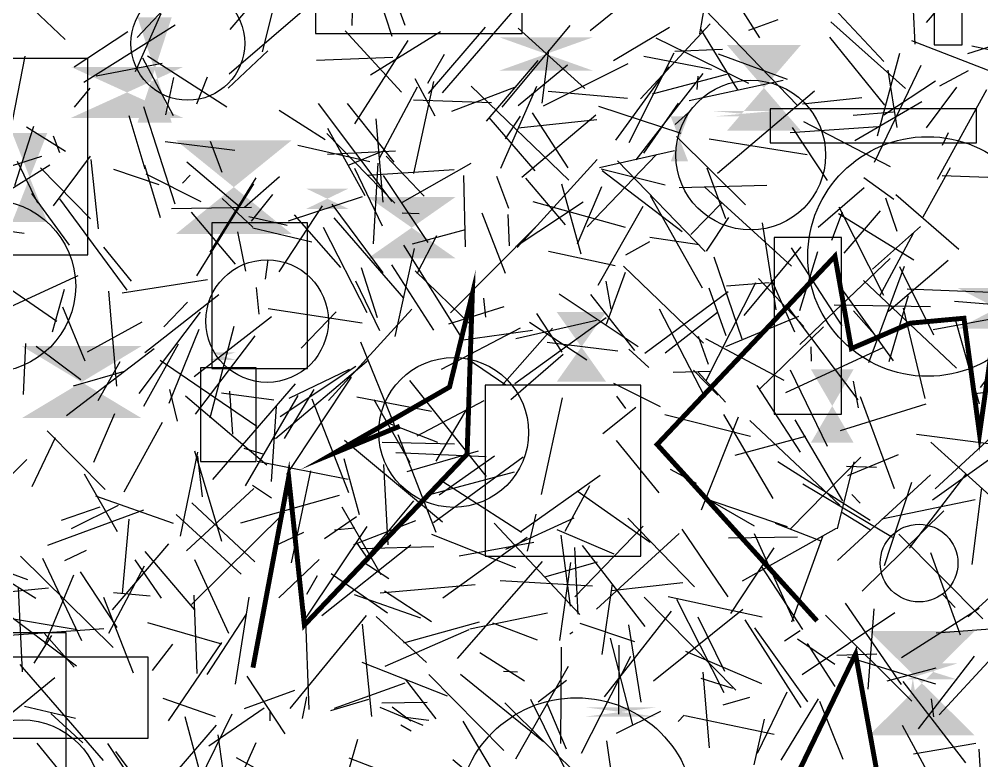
# Model space of a CAD drawing. Extents: x 39652501 to 39653363, y 39457785 to 39458687.
# Drawn here: x 39652664.4 to 39652762, y 39458407.3 to 39458482.6 of the extents above; entities that cross this region are included whole.
import ezdxf

# ---------------------------------------------------------------- set-up
doc = ezdxf.new("R2010")
doc.units = 0
doc.layers.get('0').update_dxf_attribs({"linetype": 'CONTINUOUS'})

msp = doc.modelspace()

# ---------------------------------------------------------------- linework, layer by layer
for p, q in [((39652685.5608, 39458490.5605), (39652676.324, 39458480.7141)), ((39652698.1385, 39458481.9293), (39652698.334, 39458490.1762)), ((39652698.9695, 39458490.6463), (39652702.16, 39458480.8509)), ((39652685.7573, 39458481.5421), (39652691.957, 39458488.8216)), ((39652691.3186, 39458488.4599), (39652689.0117, 39458479.2549)), ((39652700.9391, 39458489.0199), (39652703.4619, 39458481.9788)), ((39652722.2843, 39458481.4148), (39652730.6422, 39458488.2246)), ((39652734.9063, 39458487.902), (39652739.4802, 39458480.6721)), ((39652752.0931, 39458478.2798), (39652744.7854, 39458486.114)), ((39652756.41, 39458482.2504), (39652759.1962, 39458485.526)), ((39652685.6381, 39458477.0224), (39652694.2571, 39458484.3959)), ((39652733.9883, 39458484.6376), (39652733.3754, 39458481.0796)), ((39652669.0222, 39458480.5316), (39652665.1634, 39458484.1649)), ((39652707.3106, 39458475.1172), (39652714.8877, 39458483.8647)), ((39652743.3113, 39458473.8066), (39652733.8907, 39458483.5944)), ((39652755.2527, 39458480.0515), (39652755.1126, 39458483.5066)), ((39652676.1498, 39458477.2635), (39652678.7491, 39458483.1676)), ((39652738.3816, 39458481.4545), (39652741.3714, 39458482.5475)), ((39652670.8957, 39458476.1804), (39652680.1556, 39458481.9943)), ((39652703.148, 39458475.1664), (39652697.4359, 39458481.3822)), ((39652705.876, 39458475.0345), (39652711.6774, 39458481.7844)), ((39652713.3443, 39458473.6561), (39652720.2704, 39458481.935)), ((39652721.7306, 39458475.5422), (39652714.9681, 39458481.6781)), ((39652724.6638, 39458478.3815), (39652730.3277, 39458481.7641)), ((39652727.3985, 39458474.4842), (39652734.4633, 39458482.1035)), ((39652737.2574, 39458475.4024), (39652733.519, 39458481.561)), ((39652754.2698, 39458475.5369), (39652746.6955, 39458482.2956)), ((39652760.602, 39458479.0824), (39652770.3611, 39458482.201)), ((39652675.3755, 39458481.2784), (39652669.9349, 39458477.7099)), ((39652698.4115, 39458471.9581), (39652703.8337, 39458480.4238)), ((39652707.09, 39458481.2841), (39652699.9787, 39458476.9031)), ((39652728.9375, 39458480.6919), (39652738.3594, 39458476.0858)), ((39652752.1878, 39458473.8389), (39652746.613, 39458480.7464)), ((39652717.4267, 39458474.0539), (39652718.0811, 39458479.4202)), ((39652730.8926, 39458479.3389), (39652735.7058, 39458479.5282)), ((39652764.2571, 39458476.7504), (39652754.919, 39458480.3913)), ((39652761.0134, 39458479.8805), (39652764.2015, 39458479.2114)), ((39652663.4672, 39458471.1803), (39652664.9443, 39458478.8307)), ((39652676.8568, 39458478.6583), (39652679.9587, 39458472.8155)), ((39652677.3557, 39458478.8728), (39652685.4179, 39458473.6661)), ((39652685.5612, 39458475.5867), (39652689.5631, 39458479.3672)), ((39652694.5075, 39458478.4316), (39652702.258, 39458478.7221)), ((39652705.825, 39458476.0831), (39652707.5184, 39458479.03)), ((39652730.7638, 39458479.1354), (39652726.2233, 39458470.0349)), ((39652734.5842, 39458477.4719), (39652727.7235, 39458478.8043)), ((39652735.2643, 39458479.0462), (39652742.2811, 39458476.5014)), ((39652751.4573, 39458470.7411), (39652753.6985, 39458479.1163)), ((39652678.8403, 39458478.0904), (39652672.1576, 39458476.7907)), ((39652711.7674, 39458472.2195), (39652716.9953, 39458478.3691)), ((39652714.9798, 39458473.8156), (39652719.9969, 39458477.9531)), ((39652717.5449, 39458473.7965), (39652726.1262, 39458478.0684)), ((39652730.2712, 39458477.7276), (39652724.856, 39458470.3001)), ((39652751.1401, 39458468.0742), (39652755.8836, 39458477.9169)), ((39652679.2118, 39458472.8654), (39652680.0534, 39458476.6459)), ((39652683.4321, 39458476.6833), (39652682.3524, 39458473.9378)), ((39652704.4913, 39458476.5671), (39652706.5093, 39458472.7819)), ((39652733.7162, 39458477.0629), (39652726.9171, 39458468.3065)), ((39652736.1323, 39458476.9749), (39652728.5749, 39458474.9654)), ((39652733.2241, 39458476.8035), (39652733.1209, 39458475.4437)), ((39652753.4398, 39458471.597), (39652752.5243, 39458477.3982)), ((39652757.775, 39458475.8001), (39652760.665, 39458477.353)), ((39652669.9738, 39458473.6502), (39652671.5327, 39458475.5613)), ((39652704.7167, 39458475.6831), (39652700.8474, 39458468.3784)), ((39652704.399, 39458466.9072), (39652706.4361, 39458476.2397)), ((39652714.7751, 39458475.7133), (39652708.2188, 39458473.1917)), ((39652710.2227, 39458475.7945), (39652720.1162, 39458466.2438)), ((39652713.2275, 39458467.4373), (39652716.888, 39458475.7678)), ((39652732.3345, 39458474.3242), (39652741.8686, 39458476.384)), ((39652752.0955, 39458472.8602), (39652757.334, 39458476.322)), ((39652759.4769, 39458475.6942), (39652756.3918, 39458471.5381)), ((39652726.0802, 39458474.5113), (39652718.0391, 39458475.2511)), ((39652735.2042, 39458466.9569), (39652745.066, 39458475.2988)), ((39652749.8592, 39458474.5834), (39652743.8303, 39458473.9445)), ((39652762.4913, 39458475.4226), (39652757.5094, 39458466.2979)), ((39652680.1879, 39458463.783), (39652676.9882, 39458473.6841)), ((39652694.68, 39458474.0027), (39652702.1528, 39458464.0765)), ((39652702.3929, 39458468.0687), (39652697.6744, 39458474.0261)), ((39652704.3664, 39458474.3891), (39652712.2885, 39458474.1123)), ((39652731.5337, 39458470.9859), (39652723.1794, 39458473.7296)), ((39652727.7196, 39458468.9758), (39652731.2585, 39458474.0424)), ((39652755.9458, 39458474.1869), (39652749.1436, 39458470.2231)), ((39652677.1173, 39458467.3531), (39652675.5056, 39458472.781)), ((39652690.7288, 39458473.3494), (39652695.3985, 39458470.36)), ((39652716.6899, 39458467.1886), (39652712.0495, 39458472.6069)), ((39652713.6793, 39458470.4464), (39652715.219, 39458472.7381)), ((39652722.8682, 39458472.8233), (39652715.3523, 39458466.5221)), ((39652716.3929, 39458473.0682), (39652720.0176, 39458467.4884)), ((39652732.2758, 39458473.121), (39652730.9045, 39458471.8981)), ((39652748.9787, 39458472.8404), (39652753.0711, 39458473.1647)), ((39652663.8921, 39458465.6878), (39652665.8292, 39458471.7324)), ((39652665.0816, 39458471.6581), (39652669.0523, 39458469.1756)), ((39652701.2909, 39458463.995), (39652700.5827, 39458472.4567)), ((39652722.9485, 39458472.3764), (39652714.9934, 39458471.5195)), ((39652751.5044, 39458471.6669), (39652742.5957, 39458471.0471)), ((39652743.9366, 39458472.2033), (39652752.746, 39458467.6293)), ((39652667.7813, 39458470.741), (39652668.4413, 39458469.0449)), ((39652702.4732, 39458463.9012), (39652695.5466, 39458470.973)), ((39652695.6345, 39458471.5312), (39652699.4359, 39458464.6706)), ((39652731.0353, 39458470.6797), (39652738.035, 39458463.7341)), ((39652742.784, 39458471.5668), (39652746.3226, 39458466.1942)), ((39652758.0533, 39458469.7798), (39652758.6522, 39458471.0737)), ((39652686.2307, 39458469.2591), (39652679.1455, 39458470.1183)), ((39652683.7258, 39458470.2061), (39652684.9246, 39458467.0541)), ((39652699.9187, 39458468.1018), (39652692.6235, 39458469.7532)), ((39652744.2985, 39458468.814), (39652734.3465, 39458470.3832)), ((39652695.6225, 39458468.8653), (39652702.5416, 39458469.2267)), ((39652701.0693, 39458469.1054), (39652697.7879, 39458467.768)), ((39652701.5716, 39458468.6773), (39652705.4504, 39458464.604)), ((39652729.0124, 39458468.853), (39652721.975, 39458461.5092)), ((39652730.8287, 39458469.224), (39652723.2289, 39458467.502)), ((39652666.5975, 39458468.6299), (39652658.0205, 39458465.9298)), ((39652667.4593, 39458467.7519), (39652660.2224, 39458463.278)), ((39652664.1324, 39458468.1592), (39652666.2065, 39458463.9199)), ((39652671.5455, 39458468.6555), (39652667.8075, 39458463.6205)), ((39652672.3957, 39458461.2993), (39652671.661, 39458468.3295)), ((39652678.6692, 39458462.4013), (39652677.1062, 39458467.7322)), ((39652686.7022, 39458463.5441), (39652681.3566, 39458468.0789)), ((39652700.7247, 39458467.95), (39652700.2625, 39458459.7796)), ((39652703.2258, 39458464.0169), (39652710.1964, 39458467.9528)), ((39652722.9956, 39458468.3416), (39652714.8653, 39458459.3829)), ((39652733.9666, 39458459.0041), (39652725.0599, 39458468.1979)), ((39652671.5656, 39458462.32), (39652666.515, 39458467.4995)), ((39652673.9029, 39458467.3643), (39652678.5013, 39458465.7935)), ((39652682.8164, 39458464.0492), (39652677.2293, 39458466.8359)), ((39652680.917, 39458465.9161), (39652681.7021, 39458466.7322)), ((39652698.3572, 39458467.4484), (39652701.1898, 39458461.5998)), ((39652699.6726, 39458466.7319), (39652708.4691, 39458467.3049)), ((39652729.8924, 39458465.727), (39652723.3942, 39458467.3666)), ((39652731.6121, 39458460.9848), (39652723.511, 39458467.1721)), ((39652736.0597, 39458462.3114), (39652734.1508, 39458467.4639)), ((39652756.0914, 39458462.4966), (39652758.8487, 39458467.5257)), ((39652688.1056, 39458465.8727), (39652682.3383, 39458456.5297)), ((39652688.3752, 39458466.4653), (39652683.685, 39458458.9265)), ((39652687.2155, 39458463.4852), (39652690.7713, 39458466.6149)), ((39652701.2962, 39458466.7058), (39652705.814, 39458459.9128)), ((39652709.4455, 39458466.7182), (39652709.5941, 39458459.4707)), ((39652712.7772, 39458466.6332), (39652714.014, 39458463.3963)), ((39652715.7262, 39458466.4434), (39652719.7607, 39458461.6993)), ((39652719.3852, 39458465.8575), (39652721.3493, 39458458.7638)), ((39652753.1015, 39458464.2877), (39652750.0656, 39458466.4583)), ((39652757.998, 39458466.6938), (39652762.6352, 39458466.5564)), ((39652665.5781, 39458464.8905), (39652669.3999, 39458459.6499)), ((39652687.9307, 39458462.0794), (39652690.0755, 39458464.7821)), ((39652723.4257, 39458465.5599), (39652720.9815, 39458459.7408)), ((39652740.2108, 39458465.7054), (39652731.3045, 39458465.4418)), ((39652733.9325, 39458465.5212), (39652742.7117, 39458457.4885)), ((39652745.4149, 39458461.4527), (39652750.0871, 39458465.4866)), ((39652753.3197, 39458464.7805), (39652759.6823, 39458459.2288)), ((39652675.2919, 39458455.0842), (39652668.4519, 39458464.3569)), ((39652684.9316, 39458464.3743), (39652688.0556, 39458461.4516)), ((39652691.6708, 39458462.103), (39652699.191, 39458464.5709)), ((39652721.5768, 39458463.9896), (39652714.786, 39458459.5028)), ((39652725.8629, 39458461.4331), (39652716.489, 39458464.0224)), ((39652733.6874, 39458455.2866), (39652728.3927, 39458464.6325)), ((39652735.681, 39458463.9527), (39652732.5083, 39458460.7155)), ((39652752.2565, 39458464.4334), (39652753.393, 39458461.0708)), ((39652679.8005, 39458463.356), (39652687.9111, 39458463.4941)), ((39652686.3043, 39458457.6955), (39652681.8169, 39458462.9765)), ((39652695.0914, 39458463.6393), (39652690.6866, 39458456.9355)), ((39652701.2894, 39458456.8294), (39652696.1006, 39458463.7905)), ((39652703.1927, 39458462.9094), (39652704.94, 39458462.8525)), ((39652711.2772, 39458462.9118), (39652713.664, 39458456.8087)), ((39652723.1013, 39458455.5887), (39652727.651, 39458463.5976)), ((39652747.868, 39458462.978), (39652746.7758, 39458460.1032)), ((39652755.1402, 39458458.1246), (39652747.4875, 39458462.833)), ((39652752.0941, 39458454.533), (39652747.5452, 39458463.5044)), ((39652748.0651, 39458458.8285), (39652751.7488, 39458463.1331)), ((39652691.5305, 39458461.6222), (39652687.6415, 39458462.5225)), ((39652696.9749, 39458457.3605), (39652692.2888, 39458462.7212)), ((39652703.3744, 39458454.2561), (39652696.3027, 39458462.4195)), ((39652714.0868, 39458459.5772), (39652713.9783, 39458462.7397)), ((39652736.3188, 39458462.4431), (39652734.0601, 39458459.0157)), ((39652739.7437, 39458461.9131), (39652741.1323, 39458453.059)), ((39652660.5768, 39458461.4118), (39652664.8549, 39458460.8621)), ((39652686.4883, 39458460.985), (39652687.3165, 39458456.9871)), ((39652688.0705, 39458461.4119), (39652694.0539, 39458459.9587)), ((39652699.6549, 39458452.7658), (39652695.2347, 39458461.432)), ((39652709.5849, 39458461.1819), (39652704.2325, 39458459.7249)), ((39652708.0964, 39458452.7772), (39652716.9242, 39458461.6251)), ((39652750.9502, 39458457.205), (39652755.8127, 39458461.5277)), ((39652706.6983, 39458460.6004), (39652704.7116, 39458456.7314)), ((39652728.2992, 39458459.9703), (39652725.8795, 39458458.6276)), ((39652728.3357, 39458460.4352), (39652733.3393, 39458459.7133)), ((39652755.0547, 39458460.8215), (39652751.6403, 39458454.4467)), ((39652672.9119, 39458459.4494), (39652675.708, 39458455.9791)), ((39652702.5116, 39458450.3571), (39652704.4461, 39458459.2938)), ((39652703.3527, 39458459.6269), (39652709.3947, 39458449.9585)), ((39652718.0442, 39458459.0372), (39652724.8246, 39458457.5721)), ((39652743.6655, 39458459.4843), (39652737.892, 39458452.499)), ((39652747.8699, 39458451.4494), (39652742.7281, 39458459.3719)), ((39652745.363, 39458458.9644), (39652743.5297, 39458452.9716)), ((39652689.5681, 39458458.1512), (39652689.2922, 39458456.17)), ((39652734.8332, 39458458.4483), (39652737.6657, 39458450.1136)), ((39652743.5487, 39458449.545), (39652752.7407, 39458458.2813)), ((39652752.5569, 39458452.9506), (39652758.6031, 39458458.1075)), ((39652668.1657, 39458451.8761), (39652659.529, 39458457.8353)), ((39652699.0334, 39458457.3554), (39652700.6663, 39458452.2881)), ((39652706.4239, 39458451.0043), (39652702.1668, 39458457.6493)), ((39652710.3962, 39458451.3393), (39652704.5397, 39458457.0391)), ((39652733.7946, 39458449.6994), (39652725.6604, 39458457.5134)), ((39652750.5518, 39458447.7277), (39652754.1894, 39458457.5198)), ((39652753.6695, 39458457.4852), (39652757.1322, 39458450.5219)), ((39652670.2843, 39458456.5193), (39652661.5839, 39458452.5038)), ((39652683.4619, 39458456.1103), (39652674.792, 39458454.7497)), ((39652698.4624, 39458456.0274), (39652700.917, 39458450.9762)), ((39652723.8655, 39458455.9817), (39652724.3678, 39458453.1326)), ((39652723.9597, 39458451.6327), (39652725.8807, 39458456.9099)), ((39652739.3577, 39458456.25), (39652743.9743, 39458451.3669)), ((39652740.6438, 39458456.1721), (39652743.0278, 39458450.8459)), ((39652750.0082, 39458456.0497), (39652759.4572, 39458447.1485)), ((39652667.7231, 39458450.8435), (39652668.9475, 39458455.1616)), ((39652688.6944, 39458452.6429), (39652688.4271, 39458455.3274)), ((39652734.0743, 39458445.8841), (39652739.1046, 39458455.8329)), ((39652736.0765, 39458450.4176), (39652734.3734, 39458455.2733)), ((39652736.1083, 39458455.5209), (39652740.4545, 39458455.8589)), ((39652753.064, 39458447.8841), (39652747.6444, 39458455.4436)), ((39652754.4477, 39458455.2163), (39652762.9771, 39458454.8537)), ((39652673.4223, 39458454.9806), (39652674.2089, 39458445.3175)), ((39652684.6192, 39458454.5887), (39652677.1067, 39458448.7186)), ((39652711.6833, 39458452.318), (39652711.4791, 39458454.2451)), ((39652719.1319, 39458454.703), (39652727.1667, 39458449.3382)), ((39652722.3141, 39458454.6409), (39652726.8004, 39458448.9523)), ((39652736.3063, 39458454.9083), (39652727.8259, 39458448.6495)), ((39652754.5683, 39458454.4999), (39652752.5961, 39458447.7773)), ((39652761.9092, 39458445.2016), (39652769.113, 39458454.8988)), ((39652671.0504, 39458447.864), (39652668.7656, 39458453.3412)), ((39652679.0128, 39458451.3385), (39652681.439, 39458453.8422)), ((39652699.1473, 39458451.7232), (39652689.5971, 39458453.1566)), ((39652704.1789, 39458453.1396), (39652695.7411, 39458443.8639)), ((39652713.5284, 39458453.3824), (39652707.9002, 39458451.6258)), ((39652733.9729, 39458444.169), (39652729.3325, 39458453.1286)), ((39652749.4742, 39458443.9334), (39652742.1757, 39458453.6259)), ((39652747.0471, 39458453.5736), (39652756.8162, 39458453.4015)), ((39652754.0555, 39458453.2269), (39652756.2398, 39458444.0794)), ((39652759.2726, 39458453.9369), (39652767.0588, 39458453.3119)), ((39652682.7064, 39458452.8249), (39652676.4847, 39458444.589)), ((39652689.9555, 39458452.3774), (39652682.0878, 39458446.2759)), ((39652696.5049, 39458452.8788), (39652692.9716, 39458449.1912)), ((39652723.9174, 39458452.2692), (39652714.6437, 39458445.5635)), ((39652719.4616, 39458448.7825), (39652716.884, 39458452.6851)), ((39652729.9102, 39458448.689), (39652735.2211, 39458452.8188)), ((39652736.0626, 39458449.359), (39652743.4763, 39458452.426)), ((39652748.9984, 39458452.9549), (39652751.6445, 39458450.0034)), ((39652764.5079, 39458452.399), (39652757.095, 39458451.0536)), ((39652761.8078, 39458443.4866), (39652759.3408, 39458452.1946)), ((39652671.2662, 39458448.8158), (39652676.8084, 39458451.8364)), ((39652679.5468, 39458443.6121), (39652682.6197, 39458451.0955)), ((39652686.1231, 39458451.3749), (39652683.6933, 39458442.0626)), ((39652715.1826, 39458451.2023), (39652707.1588, 39458447.0082)), ((39652713.3688, 39458445.4116), (39652718.4535, 39458451.2234)), ((39652722.9254, 39458451.9789), (39652714.7587, 39458450.1399)), ((39652721.9464, 39458447.9702), (39652716.116, 39458451.7862)), ((39652745.9614, 39458451.3398), (39652739.4515, 39458444.9716)), ((39652682.2281, 39458442.4626), (39652688.2788, 39458450.422)), ((39652716.4371, 39458450.9817), (39652709.1565, 39458449.969)), ((39652734.28, 39458447.5233), (39652733.2811, 39458450.3549)), ((39652664.9826, 39458449.6414), (39652664.7532, 39458444.4774)), ((39652666.0813, 39458449.3969), (39652670.6164, 39458445.994)), ((39652669.1443, 39458442.3348), (39652678.0376, 39458449.1488)), ((39652680.483, 39458449.5894), (39652676.967, 39458443.2645)), ((39652698.969, 39458449.8126), (39652702.3873, 39458441.4405)), ((39652725.104, 39458448.8689), (39652717.9279, 39458449.7417)), ((39652741.9703, 39458445.9035), (39652734.0088, 39458450.1165)), ((39652752.0633, 39458449.2461), (39652742.0936, 39458444.629)), ((39652744.7459, 39458447.8458), (39652744.7186, 39458449.3213)), ((39652714.2204, 39458443.9808), (39652719.5328, 39458448.5817)), ((39652726.2263, 39458449.0873), (39652728.2397, 39458447.2237)), ((39652674.5508, 39458447.8049), (39652672.3312, 39458443.8312)), ((39652678.6668, 39458447.9782), (39652688.4568, 39458441.2549)), ((39652699.8034, 39458447.9658), (39652690.3662, 39458439.966)), ((39652698.5081, 39458447.3073), (39652690.8195, 39458442.2071)), ((39652709.8026, 39458448.1247), (39652713.715, 39458445.4552)), ((39652675.004, 39458446.8181), (39652669.8375, 39458445.3162)), ((39652691.5069, 39458436.3559), (39652698.0669, 39458446.2205)), ((39652691.7521, 39458444.1101), (39652697.8733, 39458447.0428)), ((39652730.7061, 39458446.7443), (39652734.4812, 39458446.8384)), ((39652735.2379, 39458444.4093), (39652732.7675, 39458446.9344)), ((39652736.0078, 39458443.7009), (39652733.2614, 39458446.7301)), ((39652746.3757, 39458439.1855), (39652742.6175, 39458446.9441)), ((39652683.9901, 39458435.8436), (39652692.3762, 39458445.5571)), ((39652703.9636, 39458445.8952), (39652711.7315, 39458436.1396)), ((39652729.4257, 39458443.2404), (39652724.6922, 39458445.5864)), ((39652743.6448, 39458438.628), (39652739.2311, 39458445.3947)), ((39652748.9643, 39458445.8301), (39652749.477, 39458443.1089)), ((39652680.4201, 39458441.7713), (39652679.6322, 39458444.9821)), ((39652681.2184, 39458444.3284), (39652689.4912, 39458437.3443)), ((39652690.1881, 39458443.9157), (39652684.8658, 39458444.6141)), ((39652685.6833, 39458444.8309), (39652685.9751, 39458440.452)), ((39652687.2986, 39458435.2038), (39652692.6623, 39458444.3724)), ((39652691.2671, 39458439.9936), (39652694.2859, 39458444.9722)), ((39652724.9656, 39458444.3003), (39652725.8686, 39458443.063)), ((39652761.3671, 39458444.5671), (39652764.531, 39458444.9749)), ((39652694.0316, 39458444.0471), (39652697.7561, 39458434.5106)), ((39652706.2009, 39458442.7482), (39652698.6084, 39458444.2104)), ((39652704.0073, 39458437.5423), (39652700.3749, 39458443.9502)), ((39652704.7268, 39458440.271), (39652711.5372, 39458443.8803)), ((39652706.6752, 39458437.7227), (39652709.9643, 39458443.3182)), ((39652717.3555, 39458434.3117), (39652719.4752, 39458444.1473)), ((39652747.6983, 39458440.8127), (39652756.3872, 39458443.5257)), ((39652753.1644, 39458434.9008), (39652749.7113, 39458444.2358)), ((39652757.2814, 39458434.8905), (39652766.4665, 39458443.3696)), ((39652671.9222, 39458437.6174), (39652674.0397, 39458442.5448)), ((39652690.4188, 39458443.2622), (39652689.9226, 39458435.633)), ((39652723.5569, 39458440.5011), (39652726.9118, 39458443.1728)), ((39652729.865, 39458442.4352), (39652738.5578, 39458440.241)), ((39652735.8132, 39458442.4308), (39652740.8371, 39458433.9082)), ((39652678.8494, 39458441.6217), (39652674.9617, 39458434.5657)), ((39652701.9214, 39458441.5393), (39652706.7995, 39458439.628)), ((39652733.5975, 39458432.7661), (39652737.3303, 39458442.1973)), ((39652738.5046, 39458441.834), (39652747.6188, 39458433.2246)), ((39652747.9175, 39458433.6809), (39652743.0955, 39458441.9053)), ((39652667.1718, 39458440.7915), (39652673.0782, 39458434.84)), ((39652706.6613, 39458430.4632), (39652702.7858, 39458440.3867)), ((39652764.9342, 39458439.1902), (39652755.3864, 39458440.4195)), ((39652667.9937, 39458440.091), (39652665.617, 39458435.1171)), ((39652697.346, 39458439.8255), (39652707.3068, 39458431.553)), ((39652708.504, 39458439.4276), (39652701.171, 39458439.5931)), ((39652724.9373, 39458439.7946), (39652729.2471, 39458434.4797)), ((39652744.1235, 39458440.2173), (39652736.9577, 39458438.299)), ((39652756.8474, 39458439.6467), (39652765.0885, 39458432.1881)), ((39652680.7084, 39458430.1029), (39652682.4605, 39458438.6085)), ((39652684.9191, 39458429.5559), (39652682.1827, 39458438.7151)), ((39652689.113, 39458438.4223), (39652687.1697, 39458438.9786)), ((39652711.7251, 39458438.1314), (39652702.5819, 39458438.5514)), ((39652703.7002, 39458436.6683), (39652710.9389, 39458438.7576)), ((39652656.789, 39458429.5499), (39652665.12, 39458437.8667)), ((39652682.9409, 39458434.0747), (39652682.4714, 39458438.2129)), ((39652697.7434, 39458435.8446), (39652688.4813, 39458437.6656)), ((39652698.8661, 39458432.2507), (39652697.3389, 39458437.9522)), ((39652715.4849, 39458438.1121), (39652706.3716, 39458431.4483)), ((39652712.5623, 39458438.2141), (39652706.962, 39458434.241)), ((39652750.6878, 39458431.6723), (39652741.3177, 39458437.6371)), ((39652749.7645, 39458438.0987), (39652742.5447, 39458430.7567)), ((39652747.3999, 39458430.8455), (39652749.0791, 39458437.6232)), ((39652753.5359, 39458438.3569), (39652748.4012, 39458436.2088)), ((39652763.167, 39458438.1377), (39652757.0325, 39458433.7609)), ((39652691.963, 39458427.3773), (39652693.924, 39458436.7349)), ((39652701.3005, 39458437.3559), (39652701.7519, 39458429.2213)), ((39652705.888, 39458434.2945), (39652714.6011, 39458436.6392)), ((39652733.077, 39458435.442), (39652730.4505, 39458436.8521)), ((39652751.3284, 39458437.053), (39652748.2959, 39458437.1686)), ((39652670.9221, 39458436.4072), (39652674.2911, 39458430.5515)), ((39652715.3302, 39458430.4636), (39652707.3288, 39458435.6133)), ((39652715.2711, 39458430.5923), (39652723.3063, 39458436.2892)), ((39652756.8257, 39458436.3362), (39652747.3863, 39458427.6093)), ((39652752.1662, 39458427.1226), (39652754.9403, 39458435.5786)), ((39652754.7024, 39458428.8904), (39652760.4149, 39458436.3397)), ((39652688.1508, 39458434.9214), (39652681.3126, 39458428.6026)), ((39652688.0191, 39458435.2686), (39652689.9415, 39458433.9789)), ((39652722.2275, 39458435.1983), (39652719.7103, 39458430.553)), ((39652728.3746, 39458429.437), (39652720.9653, 39458434.6536)), ((39652752.963, 39458429.9551), (39652743.8551, 39458435.3757)), ((39652761.0619, 39458427.2038), (39652762.022, 39458434.9837)), ((39652679.9875, 39458431.3701), (39652672.1228, 39458434.1638)), ((39652686.8507, 39458431.4604), (39652696.8494, 39458434.2426)), ((39652698.9772, 39458427.1693), (39652704.3811, 39458433.6904)), ((39652742.3015, 39458431.0264), (39652733.8763, 39458433.9108)), ((39652734.0459, 39458433.9373), (39652738.9453, 39458431.1486)), ((39652748.8557, 39458434.3304), (39652749.6767, 39458433.4272)), ((39652751.8946, 39458431.8578), (39652761.3597, 39458433.8289)), ((39652676.9673, 39458432.7431), (39652667.2281, 39458429.1432)), ((39652672.5437, 39458433.0278), (39652668.608, 39458431.6887)), ((39652669.6653, 39458430.8859), (39652674.4381, 39458433.2313)), ((39652681.8422, 39458423.1577), (39652691.3014, 39458432.5447)), ((39652688.2546, 39458427.4963), (39652681.8644, 39458433.4644)), ((39652697.0826, 39458433.0789), (39652701.0268, 39458426.2047)), ((39652747.7675, 39458432.5555), (39652750.7383, 39458430.7219)), ((39652749.8746, 39458424.5197), (39652758.1632, 39458432.667)), ((39652675.4851, 39458431.8263), (39652674.806, 39458424.277)), ((39652680.2749, 39458432.287), (39652686.8847, 39458426.2484)), ((39652695.3201, 39458429.8684), (39652698.5642, 39458432.0798)), ((39652704.5446, 39458431.6537), (39652698.2715, 39458429.2226)), ((39652720.6213, 39458431.9199), (39652713.6969, 39458428.7274)), ((39652716.7619, 39458432.3372), (39652715.9068, 39458428.5801)), ((39652732.8722, 39458424.938), (39652726.1094, 39458431.9224)), ((39652699.6125, 39458431.0793), (39652693.3843, 39458421.7826)), ((39652698.4187, 39458430.8958), (39652696.3535, 39458430.7111)), ((39652712.5589, 39458431.4156), (39652721.2209, 39458422.1546)), ((39652718.8935, 39458430.7816), (39652724.6914, 39458428.2848)), ((39652727.658, 39458431.1182), (39652720.7168, 39458423.9213)), ((39652731.5948, 39458430.8047), (39652736.2594, 39458423.9355)), ((39652737.7457, 39458425.5492), (39652747.2888, 39458430.8934)), ((39652745.7182, 39458429.5765), (39652741.0849, 39458431.3844)), ((39652690.2982, 39458429.0965), (39652693.228, 39458430.5075)), ((39652706.1946, 39458430.2996), (39652714.6972, 39458426.9095)), ((39652715.8848, 39458429.9517), (39652707.351, 39458423.7858)), ((39652719.2991, 39458430.2009), (39652720.2421, 39458423.0009)), ((39652731.3179, 39458430.3487), (39652722.9349, 39458422.6959)), ((39652736.3072, 39458429.9214), (39652743.3294, 39458430.023)), ((39652738.9348, 39458430.3711), (39652742.9409, 39458421.4647)), ((39652742.735, 39458421.4014), (39652745.9143, 39458430.17)), ((39652753.6042, 39458430.2833), (39652762.1228, 39458421.6949)), ((39652668.9746, 39458427.6104), (39652671.1868, 39458428.6723)), ((39652673.8255, 39458422.6145), (39652679.522, 39458429.3207)), ((39652704.077, 39458429.1933), (39652695.0408, 39458422.0016)), ((39652698.5494, 39458429.492), (39652699.8387, 39458427.6079)), ((39652706.4157, 39458429.0016), (39652698.9461, 39458428.7935)), ((39652708.9788, 39458428.1094), (39652716.5601, 39458429.4717)), ((39652721.075, 39458422.1602), (39652720.7239, 39458428.9496)), ((39652721.4734, 39458429.1572), (39652727.8347, 39458420.9239)), ((39652736.5682, 39458422.2449), (39652740.9599, 39458428.894)), ((39652666.0467, 39458423.7614), (39652659.2896, 39458427.992)), ((39652664.4722, 39458428.0667), (39652673.8699, 39458418.7855)), ((39652666.6941, 39458427.857), (39652670.6745, 39458419.4944)), ((39652676.0652, 39458427.6897), (39652678.7668, 39458423.7846)), ((39652682.1632, 39458422.6099), (39652677.1219, 39458428.551)), ((39652685.6045, 39458420.1992), (39652682.1523, 39458427.6833)), ((39652694.7924, 39458427.7203), (39652690.6813, 39458423.8245)), ((39652759.8527, 39458420.0363), (39652756.8684, 39458428.4156)), ((39652673.4482, 39458420.2599), (39652677.0549, 39458427.087)), ((39652701.8676, 39458425.7763), (39652699.1638, 39458427.5076)), ((39652717.417, 39458427.5232), (39652708.79, 39458417.6626)), ((39652717.6785, 39458425.9557), (39652723.0169, 39458427.4728)), ((39652720.3007, 39458427.4152), (39652719.166, 39458419.5088)), ((39652743.8625, 39458420.6101), (39652739.6885, 39458427.0577)), ((39652665.2186, 39458425.6552), (39652662.659, 39458426.5991)), ((39652669.846, 39458426.1367), (39652666.9403, 39458419.1386)), ((39652670.526, 39458426.4709), (39652674.2416, 39458420.8189)), ((39652694.5737, 39458426.0791), (39652693.4936, 39458424.1821)), ((39652695.9882, 39458426.2965), (39652701.7149, 39458422.2994)), ((39652764.9588, 39458425.8277), (39652760.6452, 39458421.9099)), ((39652667.3074, 39458424.8279), (39652659.8918, 39458424.1022)), ((39652664.2295, 39458424.8142), (39652664.6625, 39458416.3059)), ((39652710.6047, 39458425.1441), (39652700.9662, 39458424.3213)), ((39652713.1544, 39458425.5819), (39652722.5105, 39458425.041)), ((39652723.5055, 39458418.0783), (39652724.5683, 39458425.2436)), ((39652724.4585, 39458424.5634), (39652731.7012, 39458425.3903)), ((39652675.9306, 39458416.186), (39652672.9442, 39458423.8623)), ((39652673.9202, 39458424.3745), (39652677.6311, 39458424.0372)), ((39652682.071, 39458424.1115), (39652682.3555, 39458416.1603)), ((39652687.637, 39458423.9106), (39652686.2764, 39458415.06)), ((39652705.0964, 39458421.7712), (39652698.3546, 39458424.1301)), ((39652701.4129, 39458424.5581), (39652706.2005, 39458421.4237)), ((39652737.0829, 39458414.4696), (39652727.7811, 39458423.8943)), ((39652739.7456, 39458421.8605), (39652730.1897, 39458423.9407)), ((39652759.325, 39458422.8489), (39652758.0108, 39458424.2276)), ((39652670.167, 39458416.9078), (39652661.9666, 39458423.0271)), ((39652735.8896, 39458414.1943), (39652731.0651, 39458423.678)), ((39652753.8723, 39458415.0291), (39652748.1933, 39458423.3078)), ((39652753.8709, 39458417.7848), (39652761.7616, 39458422.7762)), ((39652660.7431, 39458422.2114), (39652670.2251, 39458420.6126)), ((39652687.3928, 39458422.1735), (39652683.381, 39458416.032)), ((39652699.5626, 39458422.023), (39652691.8044, 39458412.6037)), ((39652693.3785, 39458422.4505), (39652693.7496, 39458412.495)), ((39652705.6654, 39458417.2654), (39652700.5634, 39458421.9375)), ((39652710.0761, 39458420.6993), (39652717.9412, 39458422.3222)), ((39652723.7487, 39458413.7981), (39652730.5527, 39458422.4773)), ((39652737.7673, 39458422.6588), (39652728.7094, 39458415.388)), ((39652735.9626, 39458416.3643), (39652733.241, 39458421.8662)), ((39652753.1913, 39458422.3195), (39652743.8002, 39458416.0183)), ((39652746.1796, 39458422.0686), (39652754.917, 39458413.3381)), ((39652751.0723, 39458422.7287), (39652750.4558, 39458414.5621)), ((39652677.3648, 39458421.3212), (39652684.8648, 39458419.1549)), ((39652700.1422, 39458411.7774), (39652699.169, 39458421.172)), ((39652703.3628, 39458419.2541), (39652711.0593, 39458421.3931)), ((39652716.9263, 39458419.5474), (39652712.4003, 39458421.2639)), ((39652726.8169, 39458419.3681), (39652721.2556, 39458421.2229)), ((39652726.1715, 39458421.1062), (39652727.4113, 39458413.2249)), ((39652737.9937, 39458421.5913), (39652743.6771, 39458412.6946)), ((39652765.8873, 39458420.8719), (39652757.3932, 39458420.2296)), ((39652672.92, 39458420.684), (39652663.3699, 39458420.0103)), ((39652667.6313, 39458420.0089), (39652665.832, 39458417.1884)), ((39652666.8767, 39458420.2604), (39652669.923, 39458416.7883)), ((39652701.4855, 39458416.8986), (39652710.0113, 39458420.6223)), ((39652720.5391, 39458420.3324), (39652720.2338, 39458420.1415)), ((39652738.9785, 39458420.7781), (39652744.328, 39458413.2585)), ((39652742.0179, 39458419.4539), (39652743.5821, 39458420.5321)), ((39652679.8957, 39458419.138), (39652677.8519, 39458416.443)), ((39652679.5078, 39458411.3618), (39652684.9222, 39458419.2969)), ((39652726.6208, 39458410.9324), (39652724.3491, 39458419.7348)), ((39652725.1953, 39458419.027), (39652725.1698, 39458412.0352)), ((39652747.1149, 39458417.0679), (39652743.328, 39458419.6456)), ((39652744.3114, 39458419.2093), (39652747.1057, 39458414.8303)), ((39652711.0757, 39458418.2807), (39652715.6061, 39458415.41)), ((39652719.3587, 39458418.8189), (39652719.2727, 39458409.0286)), ((39652721.3956, 39458408.0623), (39652726.4103, 39458417.9157)), ((39652731.9648, 39458418.4139), (39652739.6731, 39458415.1245)), ((39652747.3307, 39458418.0198), (39652751.3708, 39458418.1408)), ((39652761.2469, 39458417.908), (39652755.5881, 39458410.5361)), ((39652664.4063, 39458417.0788), (39652672.8777, 39458407.3222)), ((39652699.1132, 39458417.3148), (39652707.791, 39458413.8918)), ((39652757.3592, 39458415.0598), (39652748.4329, 39458417.8224)), ((39652757.6937, 39458411.9419), (39652763.0667, 39458417.7704)), ((39652705.925, 39458416.0652), (39652713.5312, 39458408.3275)), ((39652717.5453, 39458409.216), (39652709.1133, 39458416.0483)), ((39652713.5077, 39458416.4039), (39652714.9074, 39458416.3028)), ((39652714.7361, 39458407.4981), (39652720.0886, 39458416.905)), ((39652733.7292, 39458416.2967), (39652734.3695, 39458408.6022)), ((39652752.4093, 39458415.4014), (39652757.3868, 39458416.7114)), ((39652667.9461, 39458415.6937), (39652658.5353, 39458408.0115)), ((39652691.3397, 39458410.011), (39652687.4832, 39458415.8679)), ((39652696.339, 39458412.6167), (39652703.5129, 39458415.2186)), ((39652706.6565, 39458411.5385), (39652703.5373, 39458415.5668)), ((39652719.8763, 39458415.4536), (39652717.0077, 39458413.2266)), ((39652733.5182, 39458415.6671), (39652736.7306, 39458414.6745)), ((39652754.0136, 39458415.3264), (39652760.3722, 39458407.0663)), ((39652692.2841, 39458414.4279), (39652687.1815, 39458412.5729)), ((39652739.2789, 39458408.0551), (39652742.2817, 39458414.2784)), ((39652678.9244, 39458413.6606), (39652684.2454, 39458411.7703)), ((39652693.5082, 39458413.7893), (39652693.0675, 39458411.5806)), ((39652695.9767, 39458412.3773), (39652699.8287, 39458413.5591)), ((39652705.7582, 39458413.1917), (39652701.132, 39458413.1497)), ((39652713.635, 39458413.1622), (39652721.6768, 39458405.1804)), ((39652716.2174, 39458413.5592), (39652720.9065, 39458404.1284)), ((39652719.8999, 39458408.4755), (39652717.9184, 39458413.091)), ((39652738.444, 39458413.7142), (39652735.757, 39458412.9482)), ((39652741.6526, 39458407.3635), (39652745.4463, 39458413.574)), ((39652745.55, 39458413.3366), (39652747.922, 39458407.4562)), ((39652757.1492, 39458411.7663), (39652756.9109, 39458413.5711)), ((39652664.8701, 39458412.8325), (39652670.0525, 39458411.6018)), ((39652670.8053, 39458409.1056), (39652667.5516, 39458412.0982)), ((39652689.1961, 39458412.6212), (39652683.5733, 39458408.7698)), ((39652689.8132, 39458411.3381), (39652689.8213, 39458412.2518)), ((39652705.3482, 39458410.8781), (39652700.9795, 39458412.6876)), ((39652702.1954, 39458412.7819), (39652704.0842, 39458411.3332)), ((39652724.9565, 39458410.0795), (39652729.4553, 39458412.3287)), ((39652683.4595, 39458403.2421), (39652681.1972, 39458411.7508)), ((39652685.9135, 39458412.0248), (39652682.0533, 39458404.1784)), ((39652705.9235, 39458411.3799), (39652703.5617, 39458411.695)), ((39652709.372, 39458411.3128), (39652715.0824, 39458401.7037)), ((39652731.8235, 39458411.9158), (39652731.2126, 39458411.2817)), ((39652731.9081, 39458411.8829), (39652740.9428, 39458409.9915)), ((39652739.9426, 39458411.5101), (39652738.8811, 39458406.8865)), ((39652677.358, 39458402.7636), (39652684.3573, 39458410.9148)), ((39652703.0816, 39458410.9431), (39652704.1079, 39458410.3402)), ((39652756.6931, 39458405.8629), (39652753.9782, 39458410.8548)), ((39652684.4894, 39458409.9227), (39652685.7678, 39458400.9094)), ((39652684.9364, 39458401.448), (39652688.3881, 39458409.1608)), ((39652696.2506, 39458400.9823), (39652698.7015, 39458409.5)), ((39652723.9409, 39458409.3263), (39652725.1217, 39458400.9398)), ((39652666.1236, 39458409.075), (39652669.6517, 39458404.8019)), ((39652679.7323, 39458399.4999), (39652673.3241, 39458409.0318)), ((39652675.9657, 39458405.7648), (39652674.1529, 39458408.2313)), ((39652755.1104, 39458408.0081), (39652761.4386, 39458409.0618)), ((39652762.0058, 39458404.4287), (39652761.7669, 39458408.4634)), ((39652695.0529, 39458402.7733), (39652686.4089, 39458407.6049)), ((39652704.6326, 39458404.9347), (39652697.8227, 39458407.5644)), ((39652708.3338, 39458407.4327), (39652712.4172, 39458404.0259))]:
    msp.add_line(p, q)
at = {"const_width": 0.5}
for points in [[(39652745.3087, 39458421.4883), (39652729.0855, 39458439.398), (39652747.1252, 39458458.5171), (39652748.7912, 39458449.1368), (39652754.7797, 39458451.719), (39652760.2196, 39458452.2178), (39652761.7967, 39458440.4801), (39652764.5626, 39458459.9604)], [(39652702.9652, 39458441.2532), (39652696.2808, 39458438.5082), (39652708.0133, 39458445.2299), (39652710.3299, 39458454.7037), (39652709.7979, 39458438.4322), (39652693.2851, 39458421.0698), (39652691.6921, 39458436.0574), (39652688.0655, 39458416.7439)], [(39652734.7367, 39458388.2781), (39652752.6793, 39458398.9962), (39652749.2175, 39458418.1267), (39652742.4222, 39458404.0561), (39652730.61, 39458391.0667), (39652739.1822, 39458390.3083), (39652742.6101, 39458379.6681), (39652737.9865, 39458390.6727)]]:
    msp.add_lwpolyline(points, dxfattribs=at)
for centre, radius in [((39652681.4563, 39458480.1231), 5.7782), ((39652738.581, 39458468.7849), 7.6027), ((39652756.5263, 39458458.4869), 12.1633), ((39652661.3189, 39458455.4858), 8.7571), ((39652689.4984, 39458451.9282), 6.2198), ((39652708.4377, 39458440.6232), 7.6051), ((39652755.6617, 39458427.3613), 3.941), ((39652720.9, 39458401.6246), 12.0606), ((39652664.6404, 39458403.3811), 8.0606)]:
    msp.add_circle(centre, radius)
for points in [[(39652676.3555, 39458472.0818), (39652679.8248, 39458472.0818), (39652679.8248, 39458482.78), (39652676.3555, 39458482.78)], [(39652713.0944, 39458477.3612), (39652722.5478, 39458477.3612), (39652722.5478, 39458480.7341), (39652713.0944, 39458480.7341)], [(39652736.1784, 39458471.2635), (39652743.664, 39458471.2635), (39652743.664, 39458479.9464), (39652736.1784, 39458479.9464)], [(39652669.6062, 39458472.5602), (39652680.9729, 39458472.5602), (39652680.9729, 39458477.7271), (39652669.6062, 39458477.7271)], [(39652730.461, 39458468.134), (39652732.2324, 39458468.134), (39652732.2324, 39458472.7087), (39652730.461, 39458472.7087)], [(39652734.7813, 39458472.7023), (39652740.8037, 39458472.7023), (39652740.8037, 39458473.2473), (39652734.7813, 39458473.2473)], [(39652663.6355, 39458461.9968), (39652667.1951, 39458461.9968), (39652667.1951, 39458471.0278), (39652663.6355, 39458471.0278)], [(39652680.2653, 39458460.7864), (39652691.9832, 39458460.7864), (39652691.9832, 39458470.2748), (39652680.2653, 39458470.2748)], [(39652693.4664, 39458463.3206), (39652697.7607, 39458463.3206), (39652697.7607, 39458465.3832), (39652693.4664, 39458465.3832)], [(39652699.7524, 39458458.3156), (39652708.6066, 39458458.3156), (39652708.6066, 39458464.515), (39652699.7524, 39458464.515)], [(39652759.5696, 39458451.1577), (39652767.5725, 39458451.1577), (39652767.5725, 39458455.2964), (39652759.5696, 39458455.2964)], [(39652718.9026, 39458445.7799), (39652723.8936, 39458445.7799), (39652723.8936, 39458452.8351), (39652718.9026, 39458452.8351)], [(39652664.6164, 39458442.0752), (39652676.7556, 39458442.0752), (39652676.7556, 39458449.3864), (39652664.6164, 39458449.3864)], [(39652683.683, 39458447.9913), (39652686.3085, 39458447.9913), (39652686.3085, 39458448.7494), (39652683.683, 39458448.7494)], [(39652744.695, 39458439.5932), (39652749.0134, 39458439.5932), (39652749.0134, 39458447.0183), (39652744.695, 39458447.0183)], [(39652750.5844, 39458409.8617), (39652761.3122, 39458409.8617), (39652761.3122, 39458420.4615), (39652750.5844, 39458420.4615)], [(39652754.2991, 39458411.0297), (39652755.7585, 39458411.0297), (39652755.7585, 39458420.329), (39652754.2991, 39458420.329)], [(39652754.3664, 39458415.5414), (39652759.5351, 39458415.5414), (39652759.5351, 39458417.1685), (39652754.3664, 39458417.1685)], [(39652721.6782, 39458411.7574), (39652729.1477, 39458411.7574), (39652729.1477, 39458412.7316), (39652721.6782, 39458412.7316)]]:
    msp.add_solid(points)
for points in [[(39652694.4089, 39458481.1264), (39652715.3997, 39458481.1264), (39652715.3997, 39458497.2155), (39652694.4089, 39458497.2155)], [(39652757.2011, 39458479.9835), (39652760.0523, 39458479.9835), (39652760.0523, 39458486.9781), (39652757.2011, 39458486.9781)], [(39652656.6107, 39458458.6434, 19730366.2), (39652671.3177, 39458458.6434, 19730366.2), (39652671.3177, 39458478.5712, 19730366.2), (39652656.6107, 39458478.5712, 19730366.2)], [(39652740.5453, 39458470.0285, 19730366.2), (39652761.4762, 39458470.0285, 19730366.2), (39652761.4762, 39458473.4908, 19730366.2), (39652740.5453, 39458473.4908, 19730366.2)], [(39652683.8791, 39458447.1258), (39652693.6155, 39458447.1258), (39652693.6155, 39458461.9031), (39652683.8791, 39458461.9031)], [(39652740.9558, 39458442.4863), (39652747.7921, 39458442.4863), (39652747.7921, 39458460.4041), (39652740.9558, 39458460.4041)], [(39652682.7337, 39458437.6715), (39652688.3758, 39458437.6715), (39652688.3758, 39458447.193), (39652682.7337, 39458447.193)], [(39652711.6414, 39458428.0594), (39652727.4308, 39458428.0594), (39652727.4308, 39458445.4171), (39652711.6414, 39458445.4171)], [(39652655.823, 39458399.4996), (39652669.1061, 39458399.4996), (39652669.1061, 39458420.2799), (39652655.823, 39458420.2799)], [(39652662.926, 39458409.594), (39652677.433, 39458409.594), (39652677.433, 39458417.7922), (39652662.926, 39458417.7922)]]:
    msp.add_3dface(points)

doc.saveas('drawing.dxf')
